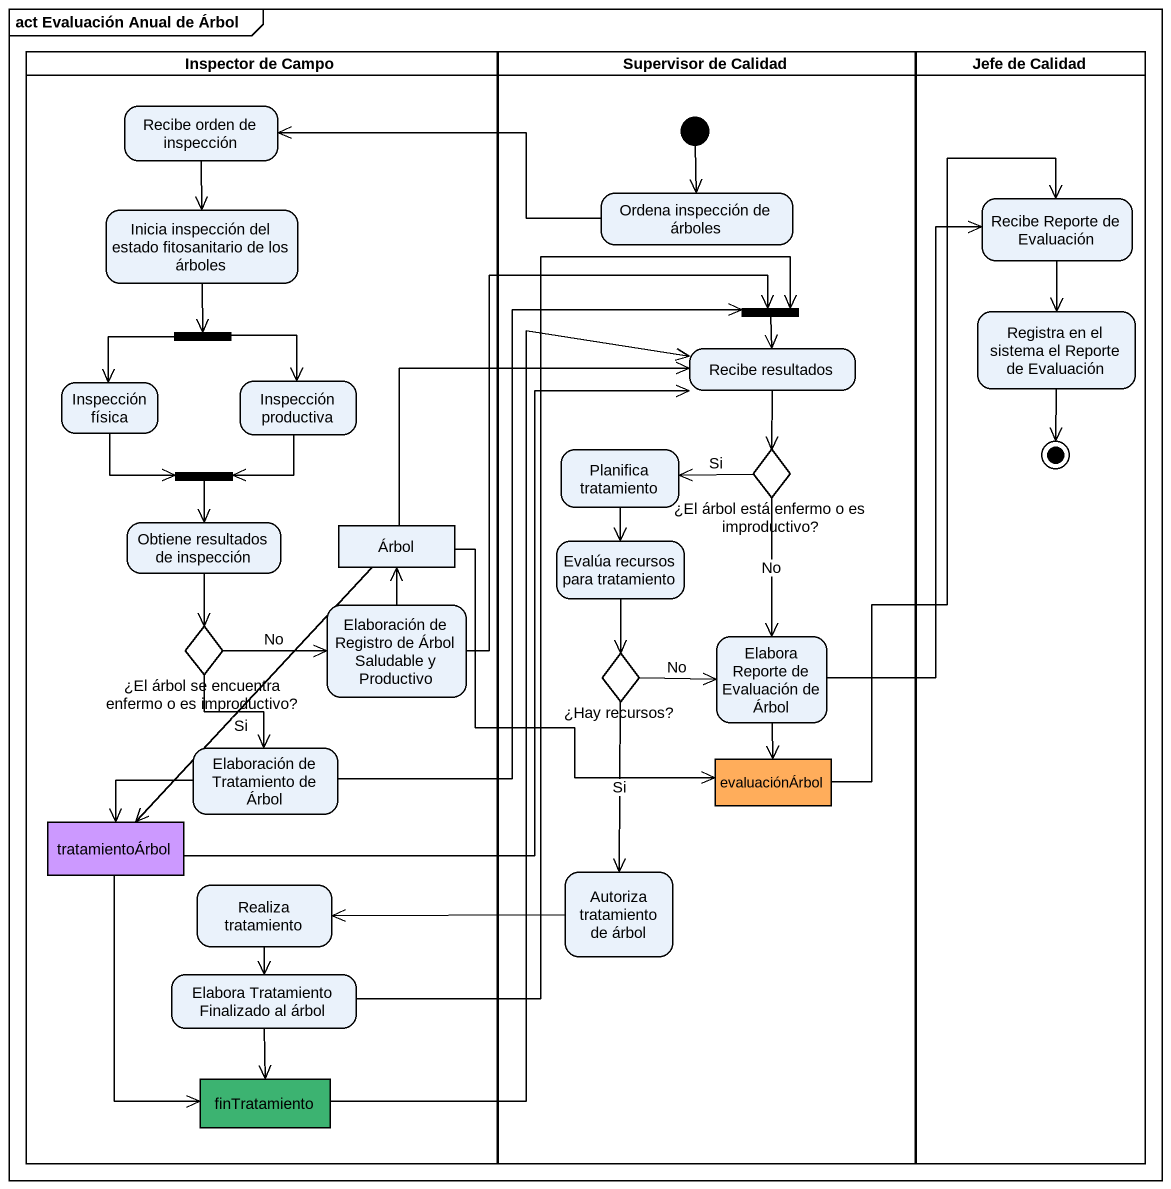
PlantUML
@startuml
mainframe act Evaluación Anual de Árbol
hide empty description
state "Inspector de Campo" as Inspector_de_Campo <<partition>> {
  state "Recibe orden de inspección" as Recibe_orden_de_inspección
  state "Inicia inspección del estado fitosanitario de los árboles" as Inicia_inspección_del
  state "Inspección física" as Inspección_física
  state fork2 <<fork>>
  state "Inspección productiva" as Inspección_productiva
  state "Obtiene resultados de inspección" as Obtiene_resultados_de
  state fork3 <<join>>
  state Árbol <<object>>
  state "¿El árbol se encuentra enfermo o es improductivo?" as El_árbol_se_encuentra <<choice>>
  state "Elaboración de Registro de Árbol Saludable y Productivo" as Elaboración_de_Registro_de
  state "Elaboración de Tratamiento de Árbol" as Elaboración_de_Tratamiento
  state tratamientoÁrbol <<object>> #CC99FF
  state "Realiza tratamiento" as Realiza_tratamiento
  state "Elabora Tratamiento Finalizado al árbol" as Elabora_Tratamiento
  state finTratamiento <<object>> #3CB371
}
state "Supervisor de Calidad" as Supervisor_de_Calidad <<partition>> {
  state "Ordena inspección de árboles" as Ordena_inspección_de_árboles
  state fork1 <<join>>
  state "Recibe resultados" as Recibe_resultados
  state "Planifica tratamiento" as Planifica_tratamiento
  state "¿El árbol está enfermo o es improductivo?" as El_árbol_está_enfermo_o_es <<choice>>
  state "Evalúa recursos para tratamiento" as Evalúa_recursos_para
  state "Elabora Reporte de Evaluación de Árbol" as Elabora_Reporte_de
  state "¿Hay recursos?" as Hay_recursos <<choice>>
  state evaluaciónÁrbol <<object>> #FFAD5B
  state "Autoriza tratamiento de árbol" as Autoriza_tratamiento_de
  [*] --> Ordena_inspección_de_árboles
}
state "Jefe de Calidad" as Jefe_de_Calidad <<partition>> {
  state "Recibe Reporte de Evaluación" as Recibe_Reporte_de_Evaluación
  state "Registra en el sistema el Reporte de Evaluación" as Registra_en_el_sistema_el
  Registra_en_el_sistema_el --> [*]
}
Recibe_orden_de_inspección --> Inicia_inspección_del
Ordena_inspección_de_árboles -left-> Recibe_orden_de_inspección
Recibe_Reporte_de_Evaluación --> Registra_en_el_sistema_el
Inicia_inspección_del --> fork2
fork1 --> Recibe_resultados
Inspección_física --> fork3
fork2 --> Inspección_física
fork2 --> Inspección_productiva
Inspección_productiva --> fork3
Recibe_resultados --> El_árbol_está_enfermo_o_es
Planifica_tratamiento --> Evalúa_recursos_para
El_árbol_está_enfermo_o_es -left-> Planifica_tratamiento : Si
El_árbol_está_enfermo_o_es --> Elabora_Reporte_de : No
Obtiene_resultados_de --> El_árbol_se_encuentra
fork3 --> Obtiene_resultados_de
Árbol -right-> Recibe_resultados
Árbol --> evaluaciónÁrbol
Árbol --> tratamientoÁrbol
Evalúa_recursos_para --> Hay_recursos
El_árbol_se_encuentra -right-> Elaboración_de_Registro_de : No
El_árbol_se_encuentra --> Elaboración_de_Tratamiento : Si
Elaboración_de_Registro_de -up-> fork1
Elaboración_de_Registro_de -up-> Árbol
Elabora_Reporte_de -up-> Recibe_Reporte_de_Evaluación
Elabora_Reporte_de --> evaluaciónÁrbol
Hay_recursos -right-> Elabora_Reporte_de : No
Hay_recursos --> Autoriza_tratamiento_de : Si
Elaboración_de_Tratamiento -up-> fork1
Elaboración_de_Tratamiento -left-> tratamientoÁrbol
evaluaciónÁrbol -up-> Recibe_Reporte_de_Evaluación
tratamientoÁrbol -up-> Recibe_resultados
tratamientoÁrbol --> finTratamiento
Realiza_tratamiento --> Elabora_Tratamiento
Autoriza_tratamiento_de -left-> Realiza_tratamiento
Elabora_Tratamiento -up-> fork1
Elabora_Tratamiento --> finTratamiento
finTratamiento -up-> Recibe_resultados
@enduml
